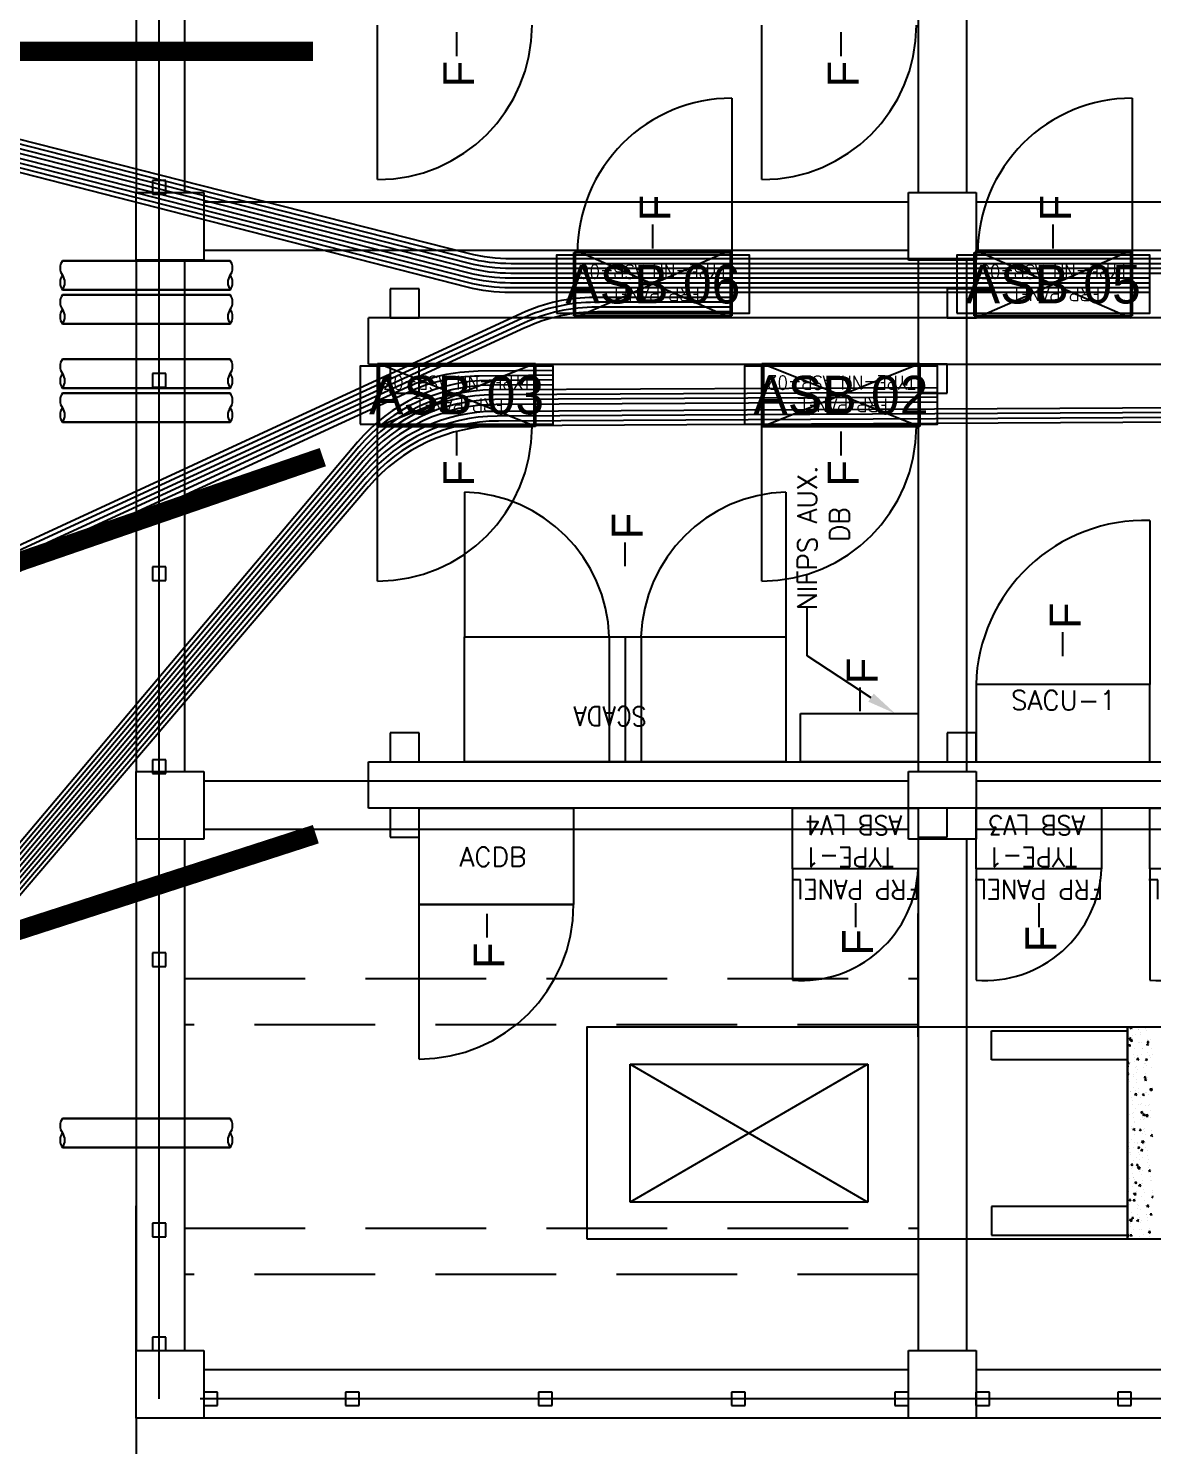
# Model space of a CAD drawing. Header units: metres. Extents: x 531277 to 531672, y 2673439 to 2673782.
# Drawn here: x 531465.61 to 531471.43, y 2673585.61 to 2673592.95 of the extents above; entities that cross this region are included whole.
import ezdxf
from ezdxf.enums import TextEntityAlignment as Align

# ---------------------------------------------------------------- set-up
doc = ezdxf.new("R2010")
doc.units = ezdxf.units.M
for name, pattern in [('DASHED', [0.75, 0.5, -0.25]), ('DASHED2', [0.375, 0.25, -0.125]), ('HIDDEN', [0.375, 0.25, -0.125]), ('PHANTOM', [63.5, 31.75, -6.35, 6.35, -6.35, 6.35, -6.35])]:
    doc.linetypes.add(name, pattern=pattern)
for name, color, linetype in [('1', 5, 'Continuous'), ('Excavation', 7, 'Continuous'), ('IDT', 7, 'Continuous'), ('LT Cable(AG) INV to LT Panel BL-05', 2, 'Continuous')]:
    doc.layers.add(name, color=color, linetype=linetype)
doc.styles.add('Arial', font='arial.ttf')
doc.styles.add('RomanS', font='romans.shx')
doc.styles.get("Standard").update_dxf_attribs({"font": 'Adani Regular.ttf'})
doc.linetypes.add('FOUNDATION LAYOUT$0$FENCELINE1', pattern='A,6.35,-2.54,[133,ltypeshp.shx,S=2.54,R=0,X=-2.54,Y=0],-2.54,25.4', length=36.83)

# ---------------------------------------------------------------- blocks, each defined once
blk = doc.blocks.new('IDT')
at = {"layer": 'IDT', "color": 8}
for p, q in [((25.902, 18.4101), (29.552, 18.4101)), ((29.552, 18.0601), (29.552, 18.4101)), ((29.552, 18.4101), (29.902, 18.4101)), ((29.902, 18.4101), (29.902, 18.0601)), ((29.902, 18.4101), (33.552, 18.4101)), ((33.552, 18.0601), (33.552, 18.4101)), ((33.552, 18.4101), (33.902, 18.4101)), ((33.902, 18.4101), (33.902, 18.0601)), ((28.7481, 18.3453), (28.7481, 18.2753)), ((28.8181, 18.3453), (28.7481, 18.3453)), ((28.8181, 18.2753), (28.8181, 18.3453)), ((29.4822, 18.3453), (29.4822, 18.2753)), ((29.5522, 18.3453), (29.4822, 18.3453)), ((29.5522, 18.2753), (29.5522, 18.3453)), ((29.902, 18.3453), (29.902, 18.2753)), ((29.972, 18.3453), (29.902, 18.3453)), ((29.972, 18.2753), (29.972, 18.3453)), ((30.7481, 18.3453), (30.7481, 18.2753)), ((30.8181, 18.3453), (30.7481, 18.3453)), ((30.8181, 18.2753), (30.8181, 18.3453)), ((31.7481, 18.3453), (31.7481, 18.2753)), ((31.8181, 18.3453), (31.7481, 18.3453)), ((31.8181, 18.2753), (31.8181, 18.3453)), ((32.7481, 18.3453), (32.7481, 18.2753)), ((32.8181, 18.3453), (32.7481, 18.3453)), ((32.8181, 18.2753), (32.8181, 18.3453)), ((33.482, 18.3453), (33.482, 18.2753)), ((33.552, 18.3453), (33.482, 18.3453)), ((33.552, 18.2753), (33.552, 18.3453)), ((28.7481, 18.2753), (28.8181, 18.2753)), ((29.4822, 18.2753), (29.5522, 18.2753)), ((29.902, 18.2753), (29.972, 18.2753)), ((30.7481, 18.2753), (30.8181, 18.2753)), ((31.7481, 18.2753), (31.8181, 18.2753)), ((32.7481, 18.2753), (32.8181, 18.2753)), ((33.482, 18.2753), (33.552, 18.2753)), ((25.902, 18.1601), (29.552, 18.1601)), ((29.902, 18.1601), (33.552, 18.1601)), ((29.902, 18.0601), (29.552, 18.0601)), ((29.602, 15.4101), (29.602, 18.0601)), ((29.852, 15.4101), (29.852, 18.0601)), ((33.902, 18.0601), (33.552, 18.0601)), ((33.652, 15.4101), (33.652, 18.0601)), ((33.7481, 18.0601), (33.7481, 17.9901)), ((33.8181, 18.0601), (33.7481, 18.0601)), ((33.8181, 17.9901), (33.8181, 18.0601)), ((33.902, 15.4101), (33.902, 18.0601)), ((33.7481, 17.9901), (33.8181, 17.9901)), ((27.267, 17.4829), (28.767, 17.4829)), ((28.767, 17.4829), (28.767, 16.3829)), ((33.7481, 17.4703), (33.7481, 17.4003)), ((33.8181, 17.4703), (33.7481, 17.4703)), ((33.8181, 17.4003), (33.8181, 17.4703)), ((33.7481, 17.4003), (33.8181, 17.4003)), ((30.1117, 16.5771), (30.1117, 17.2916)), ((30.1117, 17.2916), (31.3439, 17.2916)), ((31.3439, 16.5771), (30.1117, 17.2916)), ((30.1117, 16.5771), (31.3439, 17.2916)), ((31.3439, 17.2916), (31.3439, 16.5771)), ((31.3439, 16.5771), (30.1117, 16.5771)), ((28.767, 16.3829), (27.267, 16.3829)), ((29.852, 16.4349), (29.852, 15.7954)), ((33.652, 16.1329), (33.652, 16.1329)), ((33.7481, 16.0703), (33.7481, 16.0003)), ((33.8181, 16.0703), (33.7481, 16.0703)), ((33.8181, 16.0003), (33.8181, 16.0703)), ((33.7481, 16.0003), (33.8181, 16.0003)), ((25.902, 15.3601), (29.552, 15.3601)), ((29.552, 15.0601), (29.552, 15.4101)), ((29.552, 15.4101), (29.902, 15.4101)), ((29.702, 15.3997), (29.702, 15.2497)), ((29.852, 15.3997), (29.702, 15.3997)), ((29.852, 15.2497), (29.852, 15.3997)), ((29.902, 15.4101), (29.902, 15.0601)), ((29.902, 15.3601), (33.552, 15.3601)), ((32.4369, 15.3997), (32.4369, 15.2497)), ((32.5869, 15.3997), (32.4369, 15.3997)), ((32.5869, 15.2497), (32.5869, 15.3997)), ((33.552, 15.0601), (33.552, 15.4101)), ((33.552, 15.4101), (33.902, 15.4101)), ((33.902, 15.4101), (33.902, 15.0601)), ((26.802, 15.2497), (32.6992, 15.2497)), ((29.702, 15.2497), (29.852, 15.2497)), ((32.4369, 15.2497), (32.5869, 15.2497)), ((32.6992, 15.2497), (32.6992, 15.0097)), ((25.902, 15.1101), (29.552, 15.1101)), ((29.902, 15.0601), (29.552, 15.0601)), ((29.602, 12.4101), (29.602, 15.0601)), ((29.852, 12.4101), (29.852, 15.0601)), ((29.902, 15.1101), (33.552, 15.1101)), ((33.902, 15.0601), (33.552, 15.0601)), ((33.652, 12.4101), (33.652, 15.0601)), ((33.7481, 15.0703), (33.7481, 15.0003)), ((33.8181, 15.0703), (33.7481, 15.0703)), ((33.8181, 15.0003), (33.8181, 15.0703)), ((33.902, 12.4101), (33.902, 15.0601)), ((32.6992, 15.0097), (26.802, 15.0097)), ((29.552, 15.0097), (29.552, 14.8597)), ((29.702, 15.0097), (29.552, 15.0097)), ((29.702, 14.8597), (29.702, 15.0097)), ((31.2873, 14.3618), (31.2873, 15.0097)), ((31.3698, 14.3618), (31.3698, 15.0097)), ((31.4523, 14.3618), (31.4523, 15.0097)), ((32.4369, 15.0097), (32.4369, 14.8597)), ((32.5869, 15.0097), (32.4369, 15.0097)), ((32.5869, 14.8597), (32.5869, 15.0097)), ((33.7481, 15.0003), (33.8181, 15.0003)), ((29.552, 14.8597), (29.702, 14.8597)), ((32.4369, 14.8597), (32.5869, 14.8597)), ((33.7481, 14.0703), (33.7481, 14.0003)), ((33.8181, 14.0703), (33.7481, 14.0703)), ((33.8181, 14.0003), (33.8181, 14.0703)), ((33.7481, 14.0003), (33.8181, 14.0003)), ((29.843, 13.2732), (30.661, 13.2732)), ((29.843, 12.9462), (29.843, 13.2732)), ((29.852, 12.9497), (29.852, 13.2697)), ((29.852, 13.2697), (30.652, 13.2697)), ((30.652, 13.2697), (29.852, 12.9497)), ((30.652, 12.9497), (29.852, 13.2697)), ((30.652, 13.2697), (30.652, 12.9497)), ((30.661, 13.2732), (30.661, 12.9462)), ((31.8339, 13.2732), (32.6519, 13.2732)), ((31.8339, 12.9462), (31.8339, 13.2732)), ((31.8429, 12.9497), (31.8429, 13.2697)), ((31.8429, 13.2697), (32.6429, 13.2697)), ((31.8429, 12.9497), (32.6429, 13.2697)), ((31.8429, 13.2697), (32.6429, 12.9497)), ((32.6429, 13.2697), (32.6429, 12.9497)), ((32.6519, 13.2732), (32.6519, 12.9462)), ((29.702, 13.0997), (29.702, 12.9497)), ((29.852, 13.0997), (29.702, 13.0997)), ((29.852, 12.9497), (29.852, 13.0997)), ((32.4369, 13.0997), (32.4369, 12.9497)), ((32.5869, 13.0997), (32.4369, 13.0997)), ((32.5869, 12.9497), (32.5869, 13.0997)), ((33.7481, 13.0685), (33.7481, 12.9985)), ((33.8181, 13.0685), (33.7481, 13.0685)), ((33.7481, 12.9985), (33.8181, 12.9985)), ((33.8181, 12.9985), (33.8181, 13.0685)), ((32.6992, 12.9497), (26.802, 12.9497)), ((29.702, 12.9497), (29.852, 12.9497)), ((30.661, 12.9462), (29.843, 12.9462)), ((30.652, 12.9497), (29.852, 12.9497)), ((32.6519, 12.9462), (31.8339, 12.9462)), ((32.6429, 12.9497), (31.8429, 12.9497)), ((32.4369, 12.9497), (32.5869, 12.9497)), ((32.6993, 12.9497), (32.6993, 12.7097)), ((26.802, 12.7097), (32.6992, 12.7097)), ((28.752, 12.3601), (28.752, 12.7097)), ((28.752, 12.7097), (29.552, 12.7097)), ((29.552, 12.7097), (28.752, 12.3601)), ((29.552, 12.3601), (28.752, 12.7097)), ((29.552, 12.7097), (29.552, 12.3601)), ((29.552, 12.7097), (29.552, 12.5597)), ((29.702, 12.7097), (29.552, 12.7097)), ((29.702, 12.5597), (29.702, 12.7097)), ((30.826, 12.3601), (30.826, 12.7097)), ((30.826, 12.7097), (31.626, 12.7097)), ((30.826, 12.3601), (31.626, 12.7097)), ((30.826, 12.7097), (31.626, 12.3601)), ((31.626, 12.7097), (31.626, 12.3601)), ((32.4369, 12.7097), (32.4369, 12.5597)), ((32.5869, 12.7097), (32.4369, 12.7097)), ((32.5869, 12.5597), (32.5869, 12.7097)), ((28.743, 12.6984), (29.561, 12.6984)), ((28.743, 12.3714), (28.743, 12.6984)), ((29.561, 12.6984), (29.561, 12.3714)), ((30.817, 12.6984), (31.635, 12.6984)), ((30.817, 12.3714), (30.817, 12.6984)), ((31.635, 12.6984), (31.635, 12.3714)), ((29.552, 12.5597), (29.702, 12.5597)), ((32.4369, 12.5597), (32.5869, 12.5597)), ((25.902, 12.3601), (29.552, 12.3601)), ((29.561, 12.3714), (28.743, 12.3714)), ((29.552, 12.3601), (28.752, 12.3601)), ((29.552, 12.0601), (29.552, 12.4101)), ((29.552, 12.4101), (29.902, 12.4101)), ((29.902, 12.4101), (29.902, 12.0601)), ((29.902, 12.3601), (33.552, 12.3601)), ((31.635, 12.3714), (30.817, 12.3714)), ((31.626, 12.3601), (30.826, 12.3601)), ((33.552, 12.0601), (33.552, 12.4101)), ((33.552, 12.4101), (33.902, 12.4101)), ((33.902, 12.4101), (33.902, 12.0601)), ((25.902, 12.1101), (29.552, 12.1101)), ((29.902, 12.0601), (29.552, 12.0601)), ((29.602, 9.4101), (29.602, 12.0601)), ((29.852, 9.4101), (29.852, 12.0601)), ((29.902, 12.1101), (33.552, 12.1101)), ((33.902, 12.0601), (33.552, 12.0601)), ((33.652, 9.4101), (33.652, 12.0601)), ((33.7481, 12.0685), (33.7481, 11.9985)), ((33.8181, 12.0685), (33.7481, 12.0685)), ((33.8181, 11.9985), (33.8181, 12.0685)), ((33.902, 9.4101), (33.902, 12.0601)), ((33.7481, 11.9985), (33.8181, 11.9985))]:
    blk.add_line(p, q, dxfattribs=at)
at = {"layer": 'IDT', "color": 8, "linetype": 'DASHED2', "ltscale": 5}
for p, q in [((32.802, 18.4101), (33.902, 18.4101)), ((33.902, 18.4101), (33.902, 17.3101))]:
    blk.add_line(p, q, dxfattribs=at)
at = {"layer": 'IDT', "color": 8, "linetype": 'PHANTOM', "ltscale": 0.25}
for p, q in [((25.6331, 18.3103), (33.7831, 18.3103)), ((33.7831, 18.3103), (33.7831, 9.1603))]:
    blk.add_line(p, q, dxfattribs=at)
at = {"layer": 'IDT', "color": 8, "linetype": 'HIDDEN', "ltscale": 2.5}
for p, q in [((29.852, 17.6665), (33.652, 17.6665)), ((33.652, 17.4265), (29.852, 17.4265)), ((29.852, 16.3729), (33.652, 16.3729)), ((33.652, 16.1329), (29.852, 16.1329))]:
    blk.add_line(p, q, dxfattribs=at)
at = {"layer": 'IDT', "color": 8, "linetype": 'Continuous'}
for p, q in [((28.7423, 17.4815), (28.7423, 17.4815)), ((28.755, 17.4827), (28.755, 17.4827)), ((28.6498, 17.4439), (28.6578, 17.4454)), ((28.6505, 17.4514), (28.6499, 17.4438)), ((28.6505, 17.4514), (28.6578, 17.4453)), ((28.6527, 17.4684), (28.6527, 17.4684)), ((28.6542, 17.4364), (28.6542, 17.4364)), ((28.6553, 17.4289), (28.6553, 17.4289)), ((28.6832, 17.4593), (28.6832, 17.4593)), ((28.6965, 17.4349), (28.6965, 17.4349)), ((28.7028, 17.435), (28.7028, 17.435)), ((28.7046, 17.467), (28.7046, 17.467)), ((28.7388, 17.4334), (28.7388, 17.4334)), ((28.7461, 17.469), (28.7454, 17.4614)), ((28.7454, 17.4616), (28.7533, 17.463)), ((28.7461, 17.469), (28.7534, 17.4629)), ((28.7465, 17.4497), (28.7465, 17.4497)), ((28.7521, 17.4149), (28.7521, 17.4149)), ((28.759, 17.4541), (28.759, 17.4541)), ((28.7641, 17.4682), (28.7599, 17.4619)), ((28.7599, 17.4619), (28.767, 17.4595)), ((28.7642, 17.4682), (28.767, 17.4608)), ((28.6426, 17.3603), (28.6419, 17.3527)), ((28.6419, 17.3529), (28.6498, 17.3543)), ((28.6426, 17.3603), (28.6499, 17.3542)), ((28.6623, 17.3723), (28.6623, 17.3723)), ((28.6632, 17.3882), (28.6632, 17.3882)), ((28.6674, 17.3564), (28.6674, 17.3564)), ((28.6681, 17.3548), (28.6681, 17.3548)), ((28.6959, 17.3853), (28.6959, 17.3853)), ((28.6989, 17.3314), (28.6989, 17.3314)), ((28.7017, 17.3992), (28.7017, 17.3992)), ((28.7046, 17.3708), (28.7046, 17.3708)), ((28.713, 17.3924), (28.7088, 17.3861)), ((28.7088, 17.3861), (28.7164, 17.3835)), ((28.7131, 17.3924), (28.7165, 17.3835)), ((28.7133, 17.3548), (28.7133, 17.3548)), ((28.7381, 17.3779), (28.7374, 17.3703)), ((28.7374, 17.3705), (28.7454, 17.3719)), ((28.7381, 17.3779), (28.7454, 17.3718)), ((28.7454, 17.3815), (28.7575, 17.3829)), ((28.7472, 17.3928), (28.7455, 17.3815)), ((28.7469, 17.3692), (28.7469, 17.3692)), ((28.7472, 17.3928), (28.7575, 17.3829)), ((28.7492, 17.3471), (28.7492, 17.3471)), ((28.7528, 17.4016), (28.7528, 17.4016)), ((28.7663, 17.3739), (28.7663, 17.3739)), ((28.6339, 17.2618), (28.6419, 17.2632)), ((28.6346, 17.2692), (28.6419, 17.2631)), ((28.6619, 17.3166), (28.6576, 17.3103)), ((28.6576, 17.3103), (28.6653, 17.3077)), ((28.6619, 17.3166), (28.6653, 17.3077)), ((28.6718, 17.3063), (28.6718, 17.3063)), ((28.6737, 17.3083), (28.6737, 17.3083)), ((28.6808, 17.2808), (28.6808, 17.2808)), ((28.696, 17.2636), (28.696, 17.2636)), ((28.7087, 17.3112), (28.7087, 17.3112)), ((28.7141, 17.3048), (28.7141, 17.3048)), ((28.7175, 17.323), (28.7175, 17.323)), ((28.7238, 17.2749), (28.7238, 17.2749)), ((28.7294, 17.2794), (28.7374, 17.2808)), ((28.7301, 17.2868), (28.7295, 17.2792)), ((28.7301, 17.2868), (28.7374, 17.2807)), ((28.7464, 17.2793), (28.7464, 17.2793)), ((28.754, 17.2857), (28.7497, 17.2794)), ((28.7497, 17.2794), (28.7574, 17.2768)), ((28.754, 17.2857), (28.7574, 17.2768)), ((28.7564, 17.3032), (28.7564, 17.3032)), ((28.7634, 17.3214), (28.7634, 17.3214)), ((28.7634, 17.3061), (28.7634, 17.3061)), ((28.6384, 17.2297), (28.6384, 17.2297)), ((28.6385, 17.2427), (28.6385, 17.2427)), ((28.6808, 17.2411), (28.6808, 17.2411)), ((28.6843, 17.2281), (28.6843, 17.2281)), ((28.6885, 17.1963), (28.6885, 17.1963)), ((28.6932, 17.1958), (28.6932, 17.1958)), ((28.6935, 17.2067), (28.6935, 17.2067)), ((28.7028, 17.2099), (28.6986, 17.2036)), ((28.6986, 17.2036), (28.7063, 17.201)), ((28.7029, 17.2099), (28.7063, 17.201)), ((28.7214, 17.2371), (28.7214, 17.2371)), ((28.7222, 17.1957), (28.7215, 17.1881)), ((28.7215, 17.1883), (28.7294, 17.1898)), ((28.7222, 17.1957), (28.7295, 17.1896)), ((28.7231, 17.2396), (28.7231, 17.2396)), ((28.7244, 17.246), (28.7365, 17.2474)), ((28.7262, 17.2573), (28.7245, 17.246)), ((28.7262, 17.2572), (28.7365, 17.2473)), ((28.7344, 17.1947), (28.7344, 17.1947)), ((28.7435, 17.2115), (28.7435, 17.2115)), ((28.7606, 17.2383), (28.7606, 17.2383)), ((28.7653, 17.238), (28.7653, 17.238)), ((28.6447, 17.1816), (28.6447, 17.1816)), ((28.6466, 17.1785), (28.6466, 17.1785)), ((28.6517, 17.1341), (28.6474, 17.1278)), ((28.6474, 17.1278), (28.6551, 17.1252)), ((28.649, 17.1582), (28.649, 17.1582)), ((28.6518, 17.1341), (28.6552, 17.1252)), ((28.6562, 17.1126), (28.6562, 17.1126)), ((28.6889, 17.177), (28.6889, 17.177)), ((28.6903, 17.128), (28.6903, 17.128)), ((28.6948, 17.1482), (28.6948, 17.1482)), ((28.6984, 17.111), (28.6984, 17.111)), ((28.7052, 17.1217), (28.7034, 17.1104)), ((28.7034, 17.1104), (28.7155, 17.1118)), ((28.7051, 17.1217), (28.7155, 17.1118)), ((28.7062, 17.1326), (28.7062, 17.1326)), ((28.7312, 17.1754), (28.7312, 17.1754)), ((28.7341, 17.1631), (28.7341, 17.1631)), ((28.7386, 17.1629), (28.7386, 17.1629)), ((28.7407, 17.1438), (28.7407, 17.1438)), ((28.7449, 17.1148), (28.7449, 17.1148)), ((28.7577, 17.1705), (28.7577, 17.1705)), ((28.6553, 17.1014), (28.6553, 17.1014)), ((28.6595, 17.0696), (28.6595, 17.0696)), ((28.6618, 17.0841), (28.6618, 17.0841)), ((28.6651, 17.0474), (28.6651, 17.0474)), ((28.6874, 17.0602), (28.6874, 17.0602)), ((28.7054, 17.068), (28.7054, 17.068)), ((28.7074, 17.0458), (28.7074, 17.0458)), ((28.7142, 17.1046), (28.7135, 17.097)), ((28.7135, 17.0972), (28.7215, 17.0987)), ((28.7142, 17.1046), (28.7215, 17.0985)), ((28.7189, 17.0586), (28.7189, 17.0586)), ((28.7378, 17.076), (28.7378, 17.076)), ((28.7438, 17.1032), (28.7395, 17.0969)), ((28.7395, 17.0969), (28.7472, 17.0943)), ((28.7407, 17.1095), (28.7407, 17.1095)), ((28.7439, 17.1032), (28.7473, 17.0943)), ((28.7468, 17.089), (28.7468, 17.089)), ((28.7497, 17.0443), (28.7497, 17.0443)), ((28.7548, 17.1027), (28.7548, 17.1027)), ((28.6658, 17.0215), (28.6658, 17.0215)), ((28.6732, 16.9832), (28.6732, 16.9832)), ((28.6745, 17.0101), (28.6745, 17.0101)), ((28.6842, 16.9862), (28.6824, 16.9749)), ((28.6824, 16.9749), (28.6944, 16.9763)), ((28.6841, 16.9862), (28.6944, 16.9763)), ((28.6846, 16.9924), (28.6846, 16.9924)), ((28.6927, 17.0274), (28.6884, 17.0211)), ((28.6884, 17.0211), (28.6961, 17.0185)), ((28.6927, 17.0274), (28.6961, 17.0185)), ((28.7062, 17.0135), (28.7055, 17.006)), ((28.7055, 17.0061), (28.7135, 17.0076)), ((28.7062, 17.0135), (28.7135, 17.0074)), ((28.7096, 17.0362), (28.7096, 17.0362)), ((28.7155, 16.9817), (28.7155, 16.9817)), ((28.7159, 16.9881), (28.7159, 16.9881)), ((28.7316, 16.9845), (28.7316, 16.9845)), ((28.7349, 17.0082), (28.7349, 17.0082)), ((28.7491, 16.9671), (28.7491, 16.9671)), ((28.752, 17.0349), (28.752, 17.0349)), ((28.7555, 17.0346), (28.7555, 17.0346)), ((28.7578, 16.9801), (28.7578, 16.9801)), ((28.7595, 17.0149), (28.7595, 17.0149)), ((28.7597, 17.0028), (28.7597, 17.0028)), ((28.6415, 16.9516), (28.6373, 16.9453)), ((28.6373, 16.9453), (28.645, 16.9427)), ((28.6405, 16.9188), (28.6405, 16.9188)), ((28.6416, 16.9516), (28.645, 16.9427)), ((28.6764, 16.9413), (28.6764, 16.9413)), ((28.6805, 16.9095), (28.6805, 16.9095)), ((28.6817, 16.9246), (28.6817, 16.9246)), ((28.6828, 16.9172), (28.6828, 16.9172)), ((28.6872, 16.936), (28.6872, 16.936)), ((28.6982, 16.9225), (28.6976, 16.9149)), ((28.6976, 16.915), (28.7055, 16.9165)), ((28.6982, 16.9225), (28.7055, 16.9163)), ((28.725, 16.9157), (28.725, 16.9157)), ((28.7265, 16.9079), (28.7265, 16.9079)), ((28.7336, 16.9207), (28.7294, 16.9144)), ((28.7294, 16.9144), (28.737, 16.9118)), ((28.7321, 16.9404), (28.7321, 16.9404)), ((28.7337, 16.9207), (28.7371, 16.9118)), ((28.7443, 16.9104), (28.7443, 16.9104)), ((28.7463, 16.8993), (28.7463, 16.8993)), ((28.766, 16.9547), (28.766, 16.9547)), ((28.6494, 16.8536), (28.6494, 16.8536)), ((28.6613, 16.8393), (28.6734, 16.8408)), ((28.6632, 16.8506), (28.6614, 16.8393)), ((28.6631, 16.8506), (28.6734, 16.8407)), ((28.6825, 16.8449), (28.6782, 16.8386)), ((28.6782, 16.8386), (28.6859, 16.836)), ((28.6788, 16.8568), (28.6788, 16.8568)), ((28.6825, 16.8448), (28.686, 16.836)), ((28.6869, 16.8614), (28.6869, 16.8614)), ((28.6903, 16.8314), (28.6896, 16.8238)), ((28.6896, 16.8239), (28.6975, 16.8254)), ((28.6903, 16.8314), (28.6976, 16.8252)), ((28.6917, 16.852), (28.6917, 16.852)), ((28.6999, 16.8619), (28.6999, 16.8619)), ((28.7292, 16.8726), (28.7292, 16.8726)), ((28.7306, 16.8761), (28.7306, 16.8761)), ((28.734, 16.8505), (28.734, 16.8505)), ((28.737, 16.828), (28.737, 16.828)), ((28.7434, 16.8316), (28.7434, 16.8316)), ((28.7571, 16.8364), (28.7571, 16.8364)), ((28.6474, 16.8146), (28.6474, 16.8146)), ((28.6515, 16.7828), (28.6515, 16.7828)), ((28.6576, 16.7894), (28.6576, 16.7894)), ((28.676, 16.789), (28.676, 16.789)), ((28.6974, 16.7812), (28.6974, 16.7812)), ((28.6998, 16.7879), (28.6998, 16.7879)), ((28.7016, 16.7494), (28.7016, 16.7494)), ((28.7126, 16.7879), (28.7126, 16.7879)), ((28.7263, 16.8048), (28.7263, 16.8048)), ((28.7405, 16.7638), (28.7405, 16.7638)), ((28.7421, 16.7863), (28.7421, 16.7863)), ((28.7475, 16.7478), (28.7475, 16.7478)), ((28.6403, 16.7038), (28.6524, 16.7052)), ((28.6421, 16.7151), (28.6404, 16.7038)), ((28.6421, 16.7151), (28.6524, 16.7052)), ((28.6495, 16.7191), (28.6495, 16.7191)), ((28.6579, 16.7347), (28.6579, 16.7347)), ((28.6671, 16.7235), (28.6671, 16.7235)), ((28.6731, 16.7212), (28.6731, 16.7212)), ((28.6823, 16.7403), (28.6816, 16.7327)), ((28.6816, 16.7328), (28.6896, 16.7343)), ((28.6823, 16.7403), (28.6896, 16.7341)), ((28.708, 16.7013), (28.708, 16.7013)), ((28.7094, 16.7219), (28.7094, 16.7219)), ((28.7235, 16.7382), (28.7192, 16.7318)), ((28.7192, 16.7318), (28.7269, 16.7293)), ((28.7235, 16.7381), (28.7269, 16.7292)), ((28.7235, 16.737), (28.7235, 16.737)), ((28.7253, 16.7138), (28.7253, 16.7138)), ((28.7377, 16.696), (28.7377, 16.696)), ((28.7516, 16.7204), (28.7516, 16.7204)), ((28.7517, 16.716), (28.7517, 16.716)), ((28.6623, 16.645), (28.6623, 16.645)), ((28.6723, 16.6624), (28.6681, 16.656)), ((28.6681, 16.656), (28.6757, 16.6535)), ((28.6684, 16.6545), (28.6684, 16.6545)), ((28.6702, 16.6534), (28.6702, 16.6534)), ((28.6724, 16.6623), (28.6758, 16.6534)), ((28.6726, 16.6227), (28.6726, 16.6227)), ((28.6736, 16.6417), (28.6816, 16.6432)), ((28.6743, 16.6492), (28.6737, 16.6416)), ((28.6743, 16.6492), (28.6816, 16.6431)), ((28.676, 16.6583), (28.676, 16.6583)), ((28.7177, 16.6014), (28.7177, 16.6014)), ((28.7183, 16.6567), (28.7183, 16.6567)), ((28.7185, 16.6211), (28.7185, 16.6211)), ((28.7206, 16.6692), (28.7206, 16.6692)), ((28.7348, 16.6282), (28.7348, 16.6282)), ((28.738, 16.6397), (28.738, 16.6397)), ((28.758, 16.6679), (28.758, 16.6679)), ((28.7644, 16.6315), (28.7602, 16.6251)), ((28.7602, 16.6251), (28.767, 16.6228)), ((28.7606, 16.6552), (28.7606, 16.6552)), ((28.7645, 16.6314), (28.767, 16.6248)), ((28.6394, 16.5278), (28.6394, 16.5278)), ((28.6419, 16.5957), (28.6419, 16.5957)), ((28.6471, 16.5405), (28.6471, 16.5405)), ((28.6514, 16.5297), (28.6514, 16.5297)), ((28.6664, 16.5581), (28.6657, 16.5505)), ((28.6657, 16.5506), (28.6736, 16.5521)), ((28.6664, 16.5581), (28.6737, 16.552)), ((28.6674, 16.5856), (28.6674, 16.5856)), ((28.675, 16.5709), (28.675, 16.5709)), ((28.6789, 16.5746), (28.6789, 16.5746)), ((28.6841, 16.5941), (28.6841, 16.5941)), ((28.6937, 16.5282), (28.6937, 16.5282)), ((28.7133, 16.5556), (28.709, 16.5493)), ((28.709, 16.5493), (28.7167, 16.5468)), ((28.7133, 16.5556), (28.7168, 16.5467)), ((28.7149, 16.5336), (28.7149, 16.5336)), ((28.7227, 16.5893), (28.7227, 16.5893)), ((28.7264, 16.5926), (28.7264, 16.5926)), ((28.729, 16.5412), (28.729, 16.5412)), ((28.7319, 16.5604), (28.7319, 16.5604)), ((28.7359, 16.5266), (28.7359, 16.5266)), ((28.7508, 16.5657), (28.7508, 16.5657)), ((28.7619, 16.5757), (28.7612, 16.5681)), ((28.7612, 16.5683), (28.767, 16.5693)), ((28.7619, 16.5757), (28.767, 16.5714)), ((28.764, 16.5851), (28.767, 16.5855)), ((28.7658, 16.5964), (28.7641, 16.5851)), ((28.7658, 16.5964), (28.767, 16.5952)), ((28.6436, 16.4961), (28.6436, 16.4961)), ((28.6584, 16.467), (28.6577, 16.4594)), ((28.6577, 16.4596), (28.6657, 16.461)), ((28.6622, 16.4798), (28.6579, 16.4735)), ((28.6579, 16.4735), (28.6656, 16.4709)), ((28.6584, 16.467), (28.6657, 16.4609)), ((28.6598, 16.4664), (28.6598, 16.4664)), ((28.6603, 16.4645), (28.6603, 16.4645)), ((28.6616, 16.45), (28.6616, 16.45)), ((28.6622, 16.4798), (28.6656, 16.4709)), ((28.6645, 16.5178), (28.6645, 16.5178)), ((28.6877, 16.4969), (28.6877, 16.4969)), ((28.6895, 16.4944), (28.6895, 16.4944)), ((28.6937, 16.4626), (28.6937, 16.4626)), ((28.7026, 16.4629), (28.7026, 16.4629)), ((28.712, 16.4658), (28.712, 16.4658)), ((28.7291, 16.4926), (28.7291, 16.4926)), ((28.7396, 16.461), (28.7396, 16.461)), ((28.743, 16.4496), (28.7551, 16.451)), ((28.7448, 16.4609), (28.7431, 16.4496)), ((28.7448, 16.4608), (28.7551, 16.4509)), ((28.7449, 16.4614), (28.7449, 16.4614)), ((28.7532, 16.4772), (28.7612, 16.4786)), ((28.7539, 16.4846), (28.7533, 16.477)), ((28.7539, 16.4846), (28.7612, 16.4785)), ((28.7635, 16.4916), (28.7635, 16.4916)), ((28.6499, 16.448), (28.6499, 16.448)), ((28.6588, 16.3823), (28.6588, 16.3823)), ((28.6685, 16.4003), (28.6685, 16.4003)), ((28.6725, 16.3924), (28.6725, 16.3924)), ((28.7, 16.4145), (28.7, 16.4145)), ((28.7004, 16.4228), (28.7004, 16.4228)), ((28.7091, 16.398), (28.7091, 16.398)), ((28.7107, 16.3988), (28.7107, 16.3988)), ((28.7262, 16.4248), (28.7262, 16.4248)), ((28.7438, 16.4292), (28.7438, 16.4292)), ((28.746, 16.3935), (28.7453, 16.3859)), ((28.7453, 16.3861), (28.7532, 16.3876)), ((28.746, 16.3935), (28.7533, 16.3874)), ((28.7543, 16.4489), (28.75, 16.4426)), ((28.75, 16.4426), (28.7577, 16.44)), ((28.7501, 16.3811), (28.7501, 16.3811)), ((28.753, 16.3973), (28.753, 16.3973)), ((28.7543, 16.4489), (28.7577, 16.44))]:
    blk.add_line(p, q, dxfattribs=at)
at = {"layer": 'IDT', "color": 7}
for p, q in [((29.4722, 17.4629), (28.767, 17.4629)), ((28.767, 17.4629), (28.767, 17.3133)), ((29.4722, 17.3133), (29.4722, 17.4629)), ((28.767, 17.3133), (29.4722, 17.3133)), ((28.767, 16.4038), (28.767, 16.5533)), ((28.767, 16.5533), (29.4722, 16.5533)), ((29.4722, 16.5533), (29.4722, 16.4038)), ((29.4722, 16.4038), (28.767, 16.4038)), ((29.227, 15.7932), (29.227, 15.8658)), ((30.177, 15.7932), (30.177, 15.8657)), ((32.0863, 15.8484), (32.0863, 15.9209)), ((29.227, 15.7421), (29.227, 15.7932)), ((30.177, 15.7421), (30.177, 15.7932)), ((32.0863, 15.7973), (32.0863, 15.8484)), ((31.6365, 15.7486), (32.4369, 15.7497)), ((31.6365, 15.2497), (31.6365, 15.7486)), ((32.4369, 15.7497), (32.4369, 15.2497)), ((28.002, 15.5637), (28.652, 15.5637)), ((28.652, 15.5637), (28.652, 15.2497)), ((28.902, 15.5637), (29.552, 15.5637)), ((28.902, 15.2497), (28.902, 15.5637)), ((29.552, 15.5637), (29.552, 15.2497)), ((29.852, 15.5637), (30.502, 15.5637)), ((29.852, 15.2497), (29.852, 15.5637)), ((30.502, 15.5637), (30.502, 15.2497)), ((28.652, 15.2497), (28.002, 15.2497)), ((29.552, 15.2497), (28.902, 15.2497)), ((30.502, 15.2497), (29.852, 15.2497)), ((32.4369, 15.2497), (31.6365, 15.2497)), ((29.552, 15.0097), (28.652, 15.0097)), ((28.652, 15.0097), (28.652, 14.6097)), ((29.552, 14.6097), (29.552, 15.0097)), ((29.852, 15.0097), (30.462, 15.0097)), ((29.852, 14.7597), (29.852, 15.0097)), ((30.462, 15.0097), (30.462, 14.7597)), ((30.5375, 15.0097), (32.202, 15.0097)), ((30.5375, 14.3618), (30.5375, 15.0097)), ((32.202, 15.0097), (32.202, 14.3618)), ((30.462, 14.7597), (29.852, 14.7597)), ((30.1529, 14.748), (30.1529, 14.6969)), ((30.1529, 14.6969), (30.1529, 14.6243)), ((28.652, 14.6097), (29.552, 14.6097)), ((29.102, 14.4621), (29.102, 14.4109)), ((29.102, 14.4109), (29.102, 14.3384)), ((32.202, 14.3618), (30.5375, 14.3618)), ((31.3698, 13.9969), (31.3698, 13.9457)), ((31.3698, 13.9457), (31.3698, 13.8732)), ((30.252, 13.3493), (30.252, 13.4218)), ((32.2429, 13.3493), (32.2429, 13.4218)), ((30.252, 13.2982), (30.252, 13.3493)), ((32.2429, 13.2982), (32.2429, 13.3493)), ((29.843, 13.2732), (30.661, 13.2732)), ((29.843, 12.9462), (29.843, 13.2732)), ((30.661, 13.2732), (30.661, 12.9462)), ((31.8339, 13.2732), (32.6519, 13.2732)), ((31.8339, 12.9462), (31.8339, 13.2732)), ((32.6519, 13.2732), (32.6519, 12.9462)), ((30.661, 12.9462), (29.843, 12.9462)), ((32.6519, 12.9462), (31.8339, 12.9462)), ((28.743, 12.6984), (29.561, 12.6984)), ((28.743, 12.3714), (28.743, 12.6984)), ((29.561, 12.6984), (29.561, 12.3714)), ((30.817, 12.6984), (31.635, 12.6984)), ((30.817, 12.3714), (30.817, 12.6984)), ((31.635, 12.6984), (31.635, 12.3714)), ((29.561, 12.3714), (28.743, 12.3714)), ((29.152, 12.3497), (29.152, 12.2985)), ((31.635, 12.3714), (30.817, 12.3714)), ((31.226, 12.3497), (31.226, 12.2985)), ((29.152, 12.2985), (29.152, 12.226)), ((31.226, 12.2985), (31.226, 12.226)), ((30.252, 11.2802), (30.252, 11.3527)), ((32.2429, 11.2802), (32.2429, 11.3527)), ((30.252, 11.229), (30.252, 11.2802)), ((32.2429, 11.229), (32.2429, 11.2802))]:
    blk.add_line(p, q, dxfattribs=at)
at = {"layer": 'IDT', "color": 124}
for p, q in [((34.2845, 17.0079), (33.4155, 17.0079)), ((33.4155, 17.0079), (34.2845, 17.0079)), ((33.4155, 16.8579), (34.2845, 16.8579)), ((34.2845, 16.8579), (33.4155, 16.8579)), ((34.2845, 13.2505), (33.4155, 13.2505)), ((33.4155, 13.2505), (34.2845, 13.2505)), ((33.4155, 13.1005), (34.2845, 13.1005)), ((34.2845, 13.1005), (33.4155, 13.1005)), ((34.2845, 13.0734), (33.4155, 13.0734)), ((33.4155, 13.0734), (34.2845, 13.0734)), ((33.4155, 12.9234), (34.2845, 12.9234)), ((34.2845, 12.9234), (33.4155, 12.9234)), ((34.2845, 12.7409), (33.4155, 12.7409)), ((33.4155, 12.7409), (34.2845, 12.7409)), ((33.4155, 12.5909), (34.2845, 12.5909)), ((34.2845, 12.5909), (33.4155, 12.5909)), ((34.2845, 12.5638), (33.4155, 12.5638)), ((33.4155, 12.5638), (34.2845, 12.5638)), ((33.4155, 12.4138), (34.2845, 12.4138)), ((34.2845, 12.4138), (33.4155, 12.4138))]:
    blk.add_line(p, q, dxfattribs=at)
at = {"layer": 'IDT', "color": 8, "linetype": 'DASHED', "ltscale": 5}
for p, q in [((32.4365, 16.5497), (32.4365, 15.7497)), ((28.652, 15.5637), (28.652, 16.1417)), ((29.552, 15.5637), (29.552, 16.1417)), ((30.502, 15.5637), (30.502, 16.1417)), ((32.3927, 15.7497), (31.6365, 15.7497)), ((32.4365, 15.7497), (32.3927, 15.7497)), ((28.652, 13.7589), (28.652, 14.6097)), ((28.652, 14.6097), (29.552, 14.6097)), ((30.5375, 13.6118), (30.5375, 14.3618)), ((32.202, 13.6118), (32.202, 14.3618)), ((30.661, 14.0732), (30.661, 13.2732)), ((32.6519, 14.0732), (32.6519, 13.2732)), ((30.5375, 13.6118), (30.5375, 13.6118)), ((32.202, 13.6118), (32.202, 13.6118)), ((30.6172, 13.2732), (29.861, 13.2732)), ((30.661, 13.2732), (30.6172, 13.2732)), ((32.6081, 13.2732), (31.8519, 13.2732)), ((32.6519, 13.2732), (32.6081, 13.2732)), ((28.743, 11.5714), (28.743, 12.3714)), ((28.743, 12.3714), (28.7869, 12.3714)), ((28.7869, 12.3714), (29.543, 12.3714)), ((30.817, 11.5714), (30.817, 12.3714)), ((30.817, 12.3714), (30.8609, 12.3714)), ((30.8609, 12.3714), (31.617, 12.3714)), ((30.661, 11.9932), (30.661, 11.1932)), ((32.6519, 11.9932), (32.6519, 11.1932))]:
    blk.add_line(p, q, dxfattribs=at)
at = {"layer": 'IDT', "color": 8, "linetype": 'ByBlock', "lineweight": -2, "ltscale": 0.1}
for p, q in [((30.096, 14.6774), (30.426, 14.4611)), ((30.426, 14.4611), (30.426, 14.2072))]:
    blk.add_line(p, q, dxfattribs=at)
at = {"layer": 'IDT', "color": 7, "linetype": 'FOUNDATION LAYOUT$0$FENCELINE1', "ltscale": 0.01}
blk.add_lwpolyline([(33.902, 18.4101), (33.9018, 22.4854), (21.4107, 22.4854)], dxfattribs=at)
at = {"layer": 'IDT', "color": 8}
blk.add_lwpolyline([(31.567, 17.4829), (31.567, 16.3829), (28.767, 16.3829), (28.767, 17.4829)], close=True, dxfattribs=at)
at = {"layer": 'IDT', "color": 124}
for centre, start, end in [((33.4653, 16.9704), 143.02764, 216.97236), ((33.3657, 16.9704), 323.02764, 36.97236), ((34.3344, 16.9704), 143.02764, 216.97236), ((34.2347, 16.9704), 323.02764, 36.97236), ((33.4653, 16.8954), 143.02764, 216.97236), ((34.2347, 16.8954), 323.02764, 36.97236), ((33.4653, 13.213), 143.02764, 216.97236), ((33.3657, 13.213), 323.02764, 36.97236), ((34.3344, 13.213), 143.02764, 216.97236), ((34.2347, 13.213), 323.02764, 36.97236), ((33.4653, 13.138), 143.02764, 216.97236), ((34.2347, 13.138), 323.02764, 36.97236), ((33.4653, 13.0359), 143.02764, 216.97236), ((33.3657, 13.0359), 323.02764, 36.97236), ((34.3344, 13.0359), 143.02764, 216.97236), ((34.2347, 13.0359), 323.02764, 36.97236), ((33.4653, 12.9609), 143.02764, 216.97236), ((34.2347, 12.9609), 323.02764, 36.97236), ((33.4653, 12.7034), 143.02764, 216.97236), ((33.3657, 12.7034), 323.02764, 36.97236), ((34.3344, 12.7034), 143.02764, 216.97236), ((34.2347, 12.7034), 323.02764, 36.97236), ((33.4653, 12.6284), 143.02764, 216.97236), ((34.2347, 12.6284), 323.02764, 36.97236), ((33.4653, 12.5263), 143.02764, 216.97236), ((33.3657, 12.5263), 323.02764, 36.97236), ((34.3344, 12.5263), 143.02764, 216.97236), ((34.2347, 12.5263), 323.02764, 36.97236), ((33.4653, 12.4513), 143.02764, 216.97236), ((34.2347, 12.4513), 323.02764, 36.97236)]:
    blk.add_arc(centre, 0.0624, start, end, dxfattribs=at)
at = {"layer": 'IDT', "color": 8, "linetype": 'DASHED', "ltscale": 5}
for centre, radius, start, end in [((32.4365, 15.7497), 0.8, 90, 180), ((28.6075, 15.5373), 0.606, 85.7856, 177.50336), ((29.5075, 15.5373), 0.606, 85.7856, 177.50336), ((30.4575, 15.5373), 0.606, 85.7856, 177.50336), ((28.6771, 14.6339), 0.8753, 268.36148, 358.41918), ((30.512, 14.3876), 0.7761, 271.87815, 358.10123), ((29.6994, 14.7411), 1.4413, 344.74337, 344.78968), ((32.2275, 14.3876), 0.7761, 181.89877, 268.12185), ((30.661, 13.2732), 0.8, 90, 180), ((32.6519, 13.2732), 0.8, 90, 180), ((28.743, 12.3714), 0.8, 270, 0), ((30.817, 12.3714), 0.8, 270, 0), ((30.661, 11.1932), 0.8, 90, 180), ((32.6519, 11.1932), 0.8, 90, 180)]:
    blk.add_arc(centre, radius, start, end, dxfattribs=at)
at = {"layer": 'IDT', "color": 8, "ltscale": 0.1}
blk.add_solid([(30.0823, 14.6565), (29.9705, 14.7597), (30.1097, 14.6983)], dxfattribs=at)
at = {"layer": 'IDT', "color": 7, "style": 'Arial'}
for p in [(31.9951, 16.0827), (29.1358, 15.9961), (30.0858, 16.0139), (30.0617, 14.6072), (29.0108, 14.3212), (31.2786, 13.856), (30.1608, 13.5836), (32.1517, 13.5836), (29.0608, 12.2089), (31.1348, 12.2089), (30.1608, 11.5145), (32.1517, 11.5145)]:
    blk.add_text('F', height=0.16, rotation=270, dxfattribs=at).set_placement(p)
at = {"layer": 'IDT', "color": 7, "style": 'RomanS', "width": 0.9}
for s, height, p in [('FRP PANEL', 0.1, (27.9934, 15.6209)), ('FRP PANEL', 0.1, (28.8934, 15.6209)), ('FRP PANEL', 0.1, (29.8434, 15.6209)), ('TYPE-1', 0.1, (29.0282, 15.4542)), ('TYPE-1', 0.1, (29.9782, 15.4542)), ('ASB LV3', 0.1, (28.9864, 15.2876)), ('ASB LV4', 0.1, (29.9342, 15.2876)), ('SCADA', 0.1, (31.2586, 14.724)), ('FRP PANEL', 0.07, (30.0088, 13.1269)), ('FRP PANEL', 0.07, (31.9997, 13.1269)), ('TYPE-NN ASB-02', 0.07, (29.8647, 13.0102)), ('TYPE-NN ASB-03', 0.07, (31.8556, 13.0102)), ('FRP PANEL', 0.07, (28.9088, 12.5521)), ('FRP PANEL', 0.07, (30.9828, 12.5521)), ('TYPE-NN ASB-05', 0.07, (28.7647, 12.4354)), ('TYPE-NN ASB-06', 0.07, (30.8387, 12.4354))]:
    blk.add_text(s, height=height, dxfattribs=at).set_placement(p)
at = {"layer": 'IDT', "color": 7, "ltscale": 0.1, "style": 'RomanS'}
for s, p in [('ACDB', (32.2286, 15.5521)), ('SACU-1', (29.3715, 14.7409))]:
    blk.add_text(s, height=0.1, rotation=180, dxfattribs=at).set_placement(p)
at = {"layer": 'IDT', "color": 8, "style": 'RomanS'}
for s, p in [('NIFPS AUX.', (30.376, 14.2243)), (' DB', (30.2093, 13.9386))]:
    blk.add_text(s, height=0.1, rotation=270, dxfattribs=at).set_placement(p)
blk = doc.blocks.new('ASB')
at = {"layer": '1', "color": 5}
blk.add_lwpolyline([(-0.5, -0.15), (0.5, -0.15), (0.5, 0.15), (-0.5, 0.15)], close=True, dxfattribs=at)
at = {"layer": '1', "color": 7}
blk.add_attdef('ID', text='', height=0.2, dxfattribs=at).set_placement((0, 0), align=Align.MIDDLE_CENTER)

msp = doc.modelspace()

# ---------------------------------------------------------------- linework, layer by layer
at = {"layer": 'Excavation', "color": 3, "const_width": 0.1}
for points in [[(531467.0807, 2673592.8349), (531463.3562, 2673592.8349), (531446.8306, 2673588.1881), (531405.2464, 2673588.1881)], [(531467.0953, 2673588.7782), (531465.1463, 2673588.1473), (531461.0713, 2673588.1473), (531461.0713, 2673572.9274)]]:
    msp.add_lwpolyline(points, dxfattribs=at)
at = {"layer": 'Excavation', "const_width": 0.1}
msp.add_lwpolyline([(531467.1315, 2673590.732), (531465.1463, 2673590.0473), (531458.2213, 2673590.0473), (531458.2213, 2673572.9274)], dxfattribs=at)
at = {"layer": 'LT Cable(AG) INV to LT Panel BL-05', "color": 5}
for points in [[(531472.4722, 2673590.9418), (531468.0414, 2673590.9191, 0.218347), (531467.3611, 2673590.6029), (531465.4293, 2673588.3361, -0.209031), (531464.7686, 2673588.0473), (531462.0713, 2673588.0473, 0.414214), (531461.1713, 2673587.1473), (531461.1713, 2673573.1157, 0.093355), (531461.233, 2673572.7883), (531461.3346, 2673572.528, -0.093355), (531461.3963, 2673572.2006), (531461.3963, 2673571.48), (531510.4803, 2673571.48, 0.414214), (531511.3803, 2673572.38), (531511.3803, 2673623.08, -0.414214), (531512.2803, 2673623.98), (531604.297, 2673623.98, 0.414214), (531605.197, 2673624.88), (531605.197, 2673625.1878)], [(531472.4723, 2673590.9168), (531468.0484, 2673590.8942, 0.218172), (531467.3684, 2673590.5784), (531465.4332, 2673588.3106, -0.208857), (531464.7729, 2673588.0223), (531462.0963, 2673588.0223, 0.414214), (531461.1963, 2673587.1223), (531461.1963, 2673573.1204, 0.093355), (531461.258, 2673572.793), (531461.3596, 2673572.5327, -0.093355), (531461.4213, 2673572.2053), (531461.4213, 2673571.505), (531510.4553, 2673571.505, 0.414214), (531511.3553, 2673572.405), (531511.3553, 2673623.105, -0.414214), (531512.2553, 2673624.005), (531539.513, 2673624.005, 0.414214), (531540.413, 2673624.905), (531540.413, 2673625.1878)], [(531472.4722, 2673590.9668), (531468.0345, 2673590.9441, 0.218523), (531467.3538, 2673590.6274), (531465.4254, 2673588.3615, -0.209206), (531464.7643, 2673588.0723), (531462.0463, 2673588.0723, 0.414214), (531461.1463, 2673587.1723), (531461.1463, 2673573.111, 0.093355), (531461.208, 2673572.7836), (531461.3096, 2673572.5233, -0.093355), (531461.3713, 2673572.1959), (531461.3713, 2673571.455), (531510.5053, 2673571.455, 0.414214), (531511.4053, 2673572.355), (531511.4053, 2673600.555, -0.414214), (531512.3053, 2673601.455), (531604.297, 2673601.455, 0.414214), (531605.197, 2673602.355), (531605.197, 2673602.6878)], [(531473.3563, 2673591.7341), (531468.1074, 2673591.7341, -0.062389), (531467.8854, 2673591.7619), (531463.4734, 2673592.8849, 0.068635), (531463.2298, 2673592.8513), (531446.9432, 2673588.2717, -0.068635), (531446.6996, 2673588.2381), (531405.6562, 2673588.2381, 0.228469), (531404.9521, 2673587.8986), (531404.4249, 2673587.2364, 0.169686), (531404.229, 2673586.6759), (531404.229, 2673586.43), (531311.4623, 2673586.43, -0.414214), (531310.5623, 2673587.33), (531310.5623, 2673587.6878)], [(531473.3563, 2673591.7591), (531468.1081, 2673591.7591, -0.062332), (531467.8864, 2673591.7869), (531463.47, 2673592.9099, 0.068635), (531463.2264, 2673592.8763), (531446.9398, 2673588.2967, -0.068635), (531446.6961, 2673588.2631), (531405.6441, 2673588.2631, 0.228469), (531404.94, 2673587.9236), (531404.3999, 2673587.2451, 0.169686), (531404.204, 2673586.6846), (531404.204, 2673586.455), (531376.2463, 2673586.455, -0.414214), (531375.3463, 2673587.355), (531375.3463, 2673587.6878)], [(531473.3563, 2673591.7091), (531468.1066, 2673591.7091, -0.062446), (531467.8844, 2673591.737), (531463.4769, 2673592.8599, 0.068635), (531463.2333, 2673592.8263), (531446.9467, 2673588.2467, -0.068635), (531446.703, 2673588.2131), (531405.6682, 2673588.2131, 0.228469), (531404.9641, 2673587.8736), (531404.4499, 2673587.2277, 0.169686), (531404.254, 2673586.6671), (531404.254, 2673542.305, -0.414214), (531403.354, 2673541.405), (531376.2463, 2673541.405, -0.414214), (531375.3463, 2673542.305), (531375.3463, 2673542.6878)], [(531473.3563, 2673591.6841), (531468.1058, 2673591.6841, -0.062504), (531467.8834, 2673591.712), (531463.4803, 2673592.8349, 0.068635), (531463.2367, 2673592.8013), (531446.9501, 2673588.2217, -0.068635), (531446.7065, 2673588.1881), (531405.6803, 2673588.1881, 0.228469), (531404.9762, 2673587.8486), (531404.4749, 2673587.2189, 0.169686), (531404.279, 2673586.6584), (531404.279, 2673542.28, -0.414214), (531403.379, 2673541.38), (531311.4623, 2673541.38, -0.414214), (531310.5623, 2673542.28), (531310.5623, 2673542.6878)], [(531471.4153, 2673591.6591), (531468.1051, 2673591.6591, -0.062561), (531467.8825, 2673591.6871), (531463.4838, 2673592.8099, 0.068635), (531463.2402, 2673592.7763), (531446.9536, 2673588.1967, -0.068635), (531446.7099, 2673588.1631), (531405.6923, 2673588.1631, 0.228469), (531404.9882, 2673587.8236), (531404.4999, 2673587.2102, 0.169686), (531404.304, 2673586.6497), (531404.304, 2673504.755, -0.414214), (531403.404, 2673503.855), (531376.2463, 2673503.855, -0.414214), (531375.3463, 2673504.755), (531375.3463, 2673505.1878)], [(531471.4153, 2673591.6341), (531468.1043, 2673591.6341, -0.062619), (531467.8815, 2673591.6621), (531463.4872, 2673592.7849, 0.068635), (531463.2436, 2673592.7513), (531446.957, 2673588.1717, -0.068635), (531446.7134, 2673588.1381), (531405.7044, 2673588.1381, 0.228469), (531405.0003, 2673587.7986), (531404.5249, 2673587.2015, 0.169686), (531404.329, 2673586.6409), (531404.329, 2673504.73, -0.414214), (531403.429, 2673503.83), (531311.4623, 2673503.83, -0.414214), (531310.5623, 2673504.73), (531310.5623, 2673505.1878)], [(531471.4153, 2673591.5841), (531468.1028, 2673591.5841, -0.062735), (531467.8796, 2673591.6122), (531463.4941, 2673592.7349, 0.068635), (531463.2505, 2673592.7013), (531446.9639, 2673588.1217, -0.068635), (531446.7203, 2673588.0881), (531405.7285, 2673588.0881, 0.228469), (531405.0244, 2673587.7486), (531404.5749, 2673587.184, 0.169686), (531404.379, 2673586.6234), (531404.379, 2673459.68, -0.414214), (531403.479, 2673458.78), (531311.4623, 2673458.78, -0.414214), (531310.5623, 2673459.68), (531310.5623, 2673460.1878)], [(531471.4153, 2673591.6091), (531468.1035, 2673591.6091, -0.062677), (531467.8805, 2673591.6372), (531463.4907, 2673592.7599, 0.068635), (531463.2471, 2673592.7263), (531446.9605, 2673588.1467, -0.068635), (531446.7168, 2673588.1131), (531405.7164, 2673588.1131, 0.228469), (531405.0123, 2673587.7736), (531404.5499, 2673587.1927, 0.169686), (531404.354, 2673586.6322), (531404.354, 2673459.705, -0.414214), (531403.454, 2673458.805), (531376.2463, 2673458.805, -0.414214), (531375.3463, 2673459.705), (531375.3463, 2673460.1878)], [(531469.2503, 2673591.5591), (531468.5377, 2673591.5591, 0.108567), (531468.1604, 2673591.4762), (531465.2805, 2673590.1465, -0.083226), (531464.9871, 2673590.0973), (531459.0713, 2673590.0973, 0.414214), (531458.1713, 2673589.1973), (531458.1713, 2673572.9642, 0.021647), (531458.1747, 2673572.8864), (531458.2179, 2673572.388, -0.021647), (531458.2213, 2673572.3101), (531458.2213, 2673452.23, 0.414214), (531459.1213, 2673451.33), (531604.297, 2673451.33, 0.414214), (531605.197, 2673452.23), (531605.197, 2673452.6878)], [(531469.2503, 2673591.5341), (531468.5434, 2673591.5341, 0.108514), (531468.1663, 2673591.4513), (531465.2847, 2673590.1215, -0.083226), (531464.9912, 2673590.0723), (531459.0963, 2673590.0723, 0.414214), (531458.1963, 2673589.1723), (531458.1963, 2673572.9653, 0.021647), (531458.1997, 2673572.8875), (531458.2429, 2673572.389, -0.021647), (531458.2463, 2673572.3112), (531458.2463, 2673452.255, 0.414214), (531459.1463, 2673451.355), (531474.729, 2673451.355, 0.414214), (531475.629, 2673452.255), (531475.629, 2673452.6878)], [(531469.2503, 2673591.5091), (531468.5492, 2673591.5091, 0.108462), (531468.1722, 2673591.4264), (531465.2889, 2673590.0965, -0.083226), (531464.9954, 2673590.0473), (531459.1213, 2673590.0473, 0.414214), (531458.2213, 2673589.1473), (531458.2213, 2673572.9664, 0.021647), (531458.2247, 2673572.8886), (531458.2679, 2673572.3901, -0.021647), (531458.2713, 2673572.3123), (531458.2713, 2673474.78, 0.414214), (531459.1713, 2673473.88), (531604.297, 2673473.88, 0.414214), (531605.197, 2673474.78), (531605.197, 2673475.1878)], [(531469.2503, 2673591.4841), (531468.5549, 2673591.4841, 0.10841), (531468.1782, 2673591.4014), (531465.2931, 2673590.0715, -0.083226), (531464.9996, 2673590.0223), (531459.1463, 2673590.0223, 0.414214), (531458.2463, 2673589.1223), (531458.2463, 2673572.9675, 0.021647), (531458.2497, 2673572.8896), (531458.2929, 2673572.3912, -0.021647), (531458.2963, 2673572.3134), (531458.2963, 2673474.805, 0.414214), (531459.1963, 2673473.905), (531539.513, 2673473.905, 0.414214), (531540.413, 2673474.805), (531540.413, 2673475.1878)], [(531468.3241, 2673591.1816), (531467.9356, 2673591.1765, 0.105019), (531467.5709, 2673591.094), (531465.2973, 2673590.0465, -0.083226), (531465.0038, 2673589.9973), (531459.1713, 2673589.9973, 0.414214), (531458.2713, 2673589.0973), (531458.2713, 2673572.9685, 0.021647), (531458.2747, 2673572.8907), (531458.3179, 2673572.3923, -0.021647), (531458.3213, 2673572.3145), (531458.3213, 2673489.83, 0.414214), (531459.2213, 2673488.93), (531474.729, 2673488.93, 0.414214), (531475.629, 2673489.83), (531475.629, 2673490.1878)], [(531468.3242, 2673591.1566), (531467.9412, 2673591.1516, 0.104967), (531467.5766, 2673591.0691), (531465.3015, 2673590.0215, -0.083226), (531465.008, 2673589.9723), (531459.1963, 2673589.9723, 0.414214), (531458.2963, 2673589.0723), (531458.2963, 2673572.9696, 0.021647), (531458.2997, 2673572.8918), (531458.3429, 2673572.3934, -0.021647), (531458.3463, 2673572.3156), (531458.3463, 2673497.355, 0.414214), (531459.2463, 2673496.455), (531604.297, 2673496.455, 0.414214), (531605.197, 2673497.355), (531605.197, 2673497.6878)], [(531468.3243, 2673591.1316), (531467.9928, 2673591.1292, 0.219192), (531467.3112, 2673590.8093), (531465.3981, 2673588.5397, -0.210438), (531464.7342, 2673588.2473), (531461.8713, 2673588.2473, 0.414214), (531460.9713, 2673587.3473), (531460.9713, 2673573.0781, 0.093355), (531461.033, 2673572.7507), (531461.1346, 2673572.4904, -0.093355), (531461.1963, 2673572.1629), (531461.1963, 2673527.18, 0.414214), (531462.0963, 2673526.28), (531604.297, 2673526.28, 0.414214), (531605.197, 2673527.18), (531605.197, 2673527.6878)], [(531468.3245, 2673591.1066), (531467.9998, 2673591.1043, 0.219014), (531467.3186, 2673590.7848), (531465.402, 2673588.5142, -0.210261), (531464.7385, 2673588.2223), (531461.8963, 2673588.2223, 0.414214), (531460.9963, 2673587.3223), (531460.9963, 2673573.0828, 0.093355), (531461.058, 2673572.7554), (531461.1596, 2673572.4951, -0.093355), (531461.2213, 2673572.1676), (531461.2213, 2673527.205, 0.414214), (531462.1213, 2673526.305), (531539.513, 2673526.305, 0.414214), (531540.413, 2673527.205), (531540.413, 2673527.6878)], [(531470.3147, 2673591.0918), (531468.0093, 2673591.08, 0.219406), (531467.3265, 2673590.761), (531465.4059, 2673588.4888, -0.210084), (531464.7428, 2673588.1973), (531461.9213, 2673588.1973, 0.414214), (531461.0213, 2673587.2973), (531461.0213, 2673573.0875, 0.093355), (531461.083, 2673572.7601), (531461.1846, 2673572.4998, -0.093355), (531461.2463, 2673572.1724), (531461.2463, 2673527.23, 0.414214), (531462.1463, 2673526.33), (531474.729, 2673526.33, 0.414214), (531475.629, 2673527.23), (531475.629, 2673527.6878)], [(531470.3148, 2673591.0668), (531468.0162, 2673591.0551, 0.219228), (531467.3339, 2673590.7365), (531465.4098, 2673588.4633, -0.209907), (531464.7471, 2673588.1723), (531461.9463, 2673588.1723, 0.414214), (531461.0463, 2673587.2723), (531461.0463, 2673573.0922, 0.093355), (531461.108, 2673572.7648), (531461.2096, 2673572.5045, -0.093355), (531461.2713, 2673572.1771), (531461.2713, 2673549.755, 0.414214), (531462.1713, 2673548.855), (531604.297, 2673548.855, 0.414214), (531605.197, 2673549.755), (531605.197, 2673550.1878)], [(531470.3149, 2673591.0418), (531468.0232, 2673591.0301, 0.219051), (531467.3412, 2673590.712), (531465.4137, 2673588.4379, -0.209731), (531464.7514, 2673588.1473), (531461.9713, 2673588.1473, 0.414214), (531461.0713, 2673587.2473), (531461.0713, 2673573.0969, 0.093355), (531461.133, 2673572.7695), (531461.2346, 2673572.5092, -0.093355), (531461.2963, 2673572.1818), (531461.2963, 2673557.28, 0.414214), (531462.1963, 2673556.38), (531474.729, 2673556.38, 0.414214), (531475.629, 2673557.28), (531475.629, 2673557.6878)], [(531470.315, 2673591.0168), (531468.0301, 2673591.0051, 0.218875), (531467.3485, 2673590.6875), (531465.4176, 2673588.4124, -0.209556), (531464.7557, 2673588.1223), (531461.9963, 2673588.1223, 0.414214), (531461.0963, 2673587.2223), (531461.0963, 2673573.1016, 0.093355), (531461.158, 2673572.7742), (531461.2596, 2673572.5139, -0.093355), (531461.3213, 2673572.1865), (531461.3213, 2673571.405), (531604.297, 2673571.405, 0.414214), (531605.197, 2673572.305), (531605.197, 2673572.6878)], [(531472.4722, 2673590.9918), (531468.0276, 2673590.9691, 0.218699), (531467.3464, 2673590.6519), (531465.4215, 2673588.387, -0.20938), (531464.76, 2673588.0973), (531462.0213, 2673588.0973, 0.414214), (531461.1213, 2673587.1973), (531461.1213, 2673573.1063, 0.093355), (531461.183, 2673572.7789), (531461.2846, 2673572.5186, -0.093355), (531461.3463, 2673572.1912), (531461.3463, 2673571.43), (531539.513, 2673571.43, 0.414214), (531540.413, 2673572.33), (531540.413, 2673572.6878)]]:
    msp.add_lwpolyline(points, format="xyb", dxfattribs=at)

# ---------------------------------------------------------------- block references
at = {"layer": '1'}
for p, values in [((531468.8413, 2673591.6281), {'ID': 'ASB 06'}), ((531470.9153, 2673591.6281), {'ID': 'ASB 05'}), ((531467.8244, 2673591.0533), {'ID': 'ASB 03'}), ((531469.8153, 2673591.0533), {'ID': 'ASB 02'})]:
    msp.add_blockref('ASB', p, dxfattribs=at).add_auto_attribs(values)
at = {"layer": 'IDT', "color": 8, "rotation": 180}
msp.add_blockref('IDT', (531500.0673, 2673604.163), dxfattribs=at)

doc.saveas('drawing.dxf')
